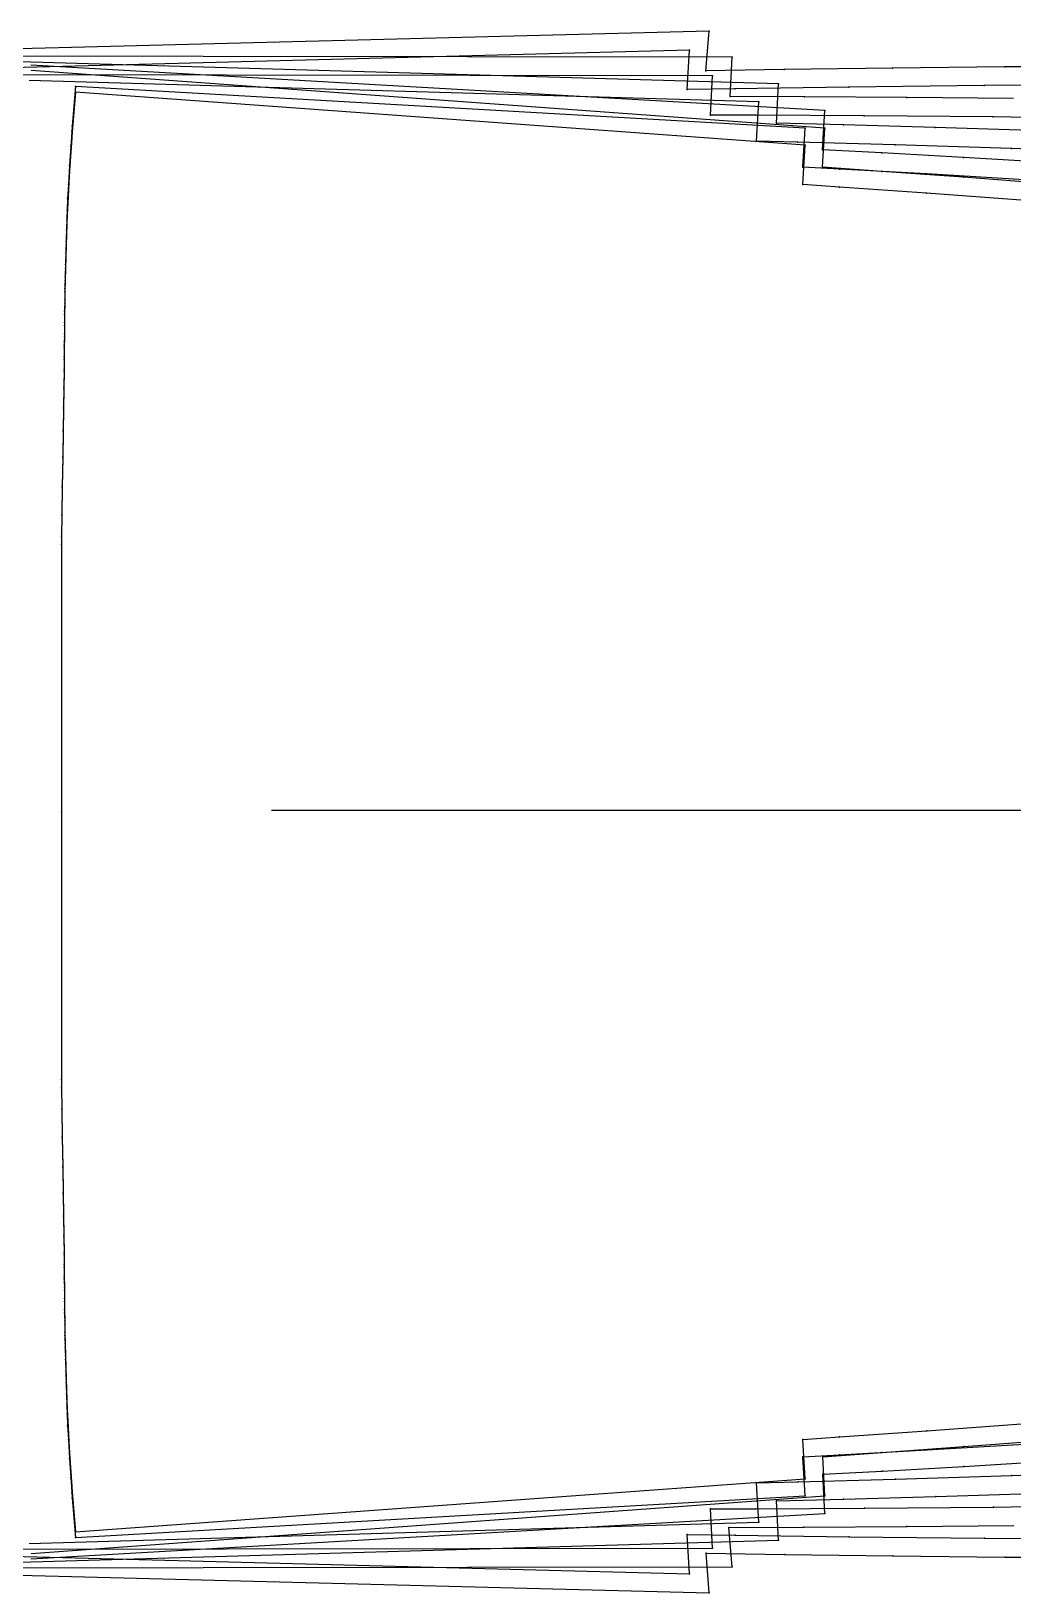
# Model space of a CAD drawing. Extents: x 50 to 2594, y 47 to 2136.
# Drawn here: x 898 to 1322, y 716 to 1390 of the extents above; entities that cross this region are included whole.
import ezdxf

# ---------------------------------------------------------------- set-up
doc = ezdxf.new("R2010")
doc.units = 0

# ---------------------------------------------------------------- blocks, each defined once
blk = doc.blocks.new('837.DELANTERO_XS')
at = {"layer": '1'}
for points in [[(897.848, 732.82), (1240.624, 757.787), (1239.747, 774.714), (1265.412, 776.508), (1300.687, 779.048), (1337.321, 781.821)], [(1337.238, 1324.547), (1300.559, 1327.327), (1265.321, 1329.863), (1239.715, 1331.65), (1240.624, 1348.574), (897.848, 1373.541)]]:
    blk.add_lwpolyline(points, dxfattribs=at)
at = {"layer": '14'}
for points in [[(910.99, 1053.181), (910.989, 937.593), (911.04, 934.031), (911.174, 924.977), (911.354, 912.878), (911.549, 900.18), (911.729, 888.889), (911.887, 879.124), (912.021, 870.568), (912.128, 862.904), (912.19, 857.703), (912.241, 852.723), (912.286, 847.878), (912.331, 843.082), (912.38, 838.296), (912.439, 833.457), (912.513, 828.547), (912.608, 823.548), (912.728, 818.432), (912.865, 813.34), (913.011, 808.402), (913.157, 803.751), (913.299, 799.449), (913.467, 795.085), (913.696, 790.185), (914.021, 784.277), (914.517, 776.212), (915.042, 768.129), (915.459, 761.903), (915.628, 759.411), (917.109, 742.244), (1232.189, 765.194), (1231.221, 782.147), (1247.044, 783.241), (1284.686, 785.909), (1329.401, 789.233)], [(1329.236, 1317.144), (1284.539, 1320.468), (1246.989, 1323.126), (1231.221, 1324.213), (1232.189, 1341.167), (917.109, 1364.116), (915.628, 1346.949), (915.459, 1344.457), (915.042, 1338.231), (914.517, 1330.148), (914.021, 1322.084), (913.696, 1316.175), (913.467, 1311.275), (913.299, 1306.912), (913.157, 1302.61), (913.011, 1297.959), (912.865, 1293.021), (912.728, 1287.929), (912.608, 1282.813), (912.513, 1277.814), (912.439, 1272.904), (912.38, 1268.065), (912.331, 1263.28), (912.286, 1258.484), (912.241, 1253.638), (912.19, 1248.658), (912.128, 1243.456), (912.021, 1235.791), (911.886, 1227.233), (911.728, 1217.466), (911.548, 1206.174), (911.354, 1193.479), (911.173, 1181.382), (911.04, 1172.33), (910.989, 1168.769), (910.99, 1053.181)]]:
    blk.add_lwpolyline(points, dxfattribs=at)
at = {"layer": '2'}
for p in [(917.109, 1364.116), (915.628, 1346.949), (1240.624, 1348.574), (1232.189, 1341.167), (1239.715, 1331.65), (1231.221, 1324.213), (910.989, 1168.769), (910.99, 1053.181), (910.989, 937.593), (1231.221, 782.147), (1239.747, 774.714), (1232.189, 765.194), (915.628, 759.411), (1240.624, 757.787), (917.109, 742.244)]:
    blk.add_point(p, dxfattribs=at)
at = {"layer": '3'}
for p in [(915.459, 1344.457), (915.042, 1338.231), (914.517, 1330.148), (1265.321, 1329.863), (914.021, 1322.084), (1246.989, 1323.126), (1300.559, 1327.327), (913.696, 1316.175), (1284.539, 1320.468), (913.467, 1311.275), (913.157, 1302.61), (913.299, 1306.912), (913.011, 1297.959), (912.865, 1293.021), (912.608, 1282.813), (912.728, 1287.929), (912.513, 1277.814), (912.439, 1272.904), (912.331, 1263.28), (912.38, 1268.065), (912.286, 1258.484), (912.19, 1248.658), (912.241, 1253.638), (912.128, 1243.456), (912.021, 1235.791), (911.886, 1227.233), (911.728, 1217.466), (911.548, 1206.174), (911.354, 1193.479), (911.173, 1181.382), (911.04, 1172.33), (911.04, 934.031), (911.174, 924.977), (911.354, 912.878), (911.549, 900.18), (911.729, 888.889), (911.887, 879.124), (912.021, 870.568), (912.128, 862.904), (912.19, 857.703), (912.241, 852.723), (912.286, 847.878), (912.331, 843.082), (912.38, 838.296), (912.439, 833.457), (912.513, 828.547), (912.608, 823.548), (912.728, 818.432), (912.865, 813.34), (913.011, 808.402), (913.157, 803.751), (913.299, 799.449), (913.467, 795.085), (913.696, 790.185), (914.021, 784.277), (1247.044, 783.241), (1284.686, 785.909), (914.517, 776.212), (1265.412, 776.508), (1300.687, 779.048), (915.042, 768.129), (915.459, 761.903)]:
    blk.add_point(p, dxfattribs=at)
at = {"layer": '4'}
for p in [(915.628, 1346.949, 5), (915.628, 759.411, 5)]:
    blk.add_point(p, dxfattribs=at)
at = {"layer": '7'}
blk.add_line((1001.713, 1054), (1666.057, 1054), dxfattribs=at)
blk = doc.blocks.new('837.DELANTERO_S')
at = {"layer": '1'}
for points in [[(897.821, 730.63), (1240.632, 750.2), (1239.735, 767.125), (1265.397, 768.518), (1300.668, 770.508), (1337.302, 772.709)], [(1337.142, 1333.67), (1300.494, 1335.874), (1265.289, 1337.855), (1239.707, 1339.239), (1240.632, 1356.162), (897.821, 1375.73)]]:
    blk.add_lwpolyline(points, dxfattribs=at)
at = {"layer": '14'}
for points in [[(910.99, 1053.181), (910.989, 937.593), (911.04, 933.981), (911.172, 924.8), (911.35, 912.531), (911.543, 899.655), (911.722, 888.206), (911.878, 878.304), (912.011, 869.628), (912.117, 861.857), (912.177, 856.583), (912.227, 851.532), (912.272, 846.619), (912.316, 841.756), (912.364, 836.903), (912.421, 831.996), (912.495, 827.017), (912.589, 821.948), (912.709, 816.76), (912.846, 811.597), (912.993, 806.59), (913.139, 801.874), (913.281, 797.512), (913.45, 793.086), (913.68, 788.118), (914.008, 782.126), (914.507, 773.948), (915.037, 765.751), (915.457, 759.438), (915.628, 756.911), (917.109, 739.744), (1232.189, 757.731), (1231.221, 774.684), (1247.041, 775.53), (1284.676, 777.61), (1329.386, 780.234)], [(1329.221, 1326.145), (1284.529, 1328.768), (1246.986, 1330.837), (1231.221, 1331.676), (1232.189, 1348.63), (917.109, 1366.616), (915.628, 1349.449), (915.457, 1346.922), (915.037, 1340.609), (914.507, 1332.412), (914.008, 1324.234), (913.68, 1318.243), (913.45, 1313.274), (913.281, 1308.849), (913.139, 1304.487), (912.993, 1299.771), (912.846, 1294.764), (912.709, 1289.6), (912.589, 1284.412), (912.495, 1279.343), (912.421, 1274.364), (912.364, 1269.458), (912.316, 1264.605), (912.272, 1259.742), (912.227, 1254.829), (912.177, 1249.778), (912.117, 1244.504), (912.011, 1236.731), (911.878, 1228.053), (911.721, 1218.149), (911.542, 1206.699), (911.35, 1193.825), (911.171, 1181.559), (911.04, 1172.38), (910.989, 1168.769), (910.99, 1053.181)]]:
    blk.add_lwpolyline(points, dxfattribs=at)
at = {"layer": '2'}
for p in [(917.109, 1366.616), (1240.632, 1356.162), (915.628, 1349.449), (1232.189, 1348.63), (1239.707, 1339.239), (1231.221, 1331.676), (910.989, 1168.769), (910.99, 1053.181), (910.989, 937.593), (1231.221, 774.684), (1239.735, 767.125), (915.628, 756.911), (1232.189, 757.731), (1240.632, 750.2), (917.109, 739.744)]:
    blk.add_point(p, dxfattribs=at)
at = {"layer": '3'}
for p in [(915.457, 1346.922), (915.037, 1340.609), (1265.289, 1337.855), (1300.494, 1335.874), (914.507, 1332.412), (1246.986, 1330.837), (914.008, 1324.234), (1284.529, 1328.768), (913.68, 1318.243), (913.281, 1308.849), (913.45, 1313.274), (913.139, 1304.487), (912.993, 1299.771), (912.709, 1289.6), (912.846, 1294.764), (912.589, 1284.412), (912.495, 1279.343), (912.364, 1269.458), (912.421, 1274.364), (912.316, 1264.605), (912.227, 1254.829), (912.272, 1259.742), (912.177, 1249.778), (912.117, 1244.504), (912.011, 1236.731), (911.878, 1228.053), (911.721, 1218.149), (911.542, 1206.699), (911.35, 1193.825), (911.171, 1181.559), (911.04, 1172.38), (911.04, 933.981), (911.172, 924.8), (911.35, 912.531), (911.543, 899.655), (911.722, 888.206), (911.878, 878.304), (912.011, 869.628), (912.117, 861.857), (912.177, 856.583), (912.227, 851.532), (912.272, 846.619), (912.316, 841.756), (912.364, 836.903), (912.421, 831.996), (912.495, 827.017), (912.589, 821.948), (912.709, 816.76), (912.846, 811.597), (912.993, 806.59), (913.139, 801.874), (913.281, 797.512), (913.45, 793.086), (913.68, 788.118), (914.008, 782.126), (1284.676, 777.61), (914.507, 773.948), (1247.041, 775.53), (1300.668, 770.508), (915.037, 765.751), (1265.397, 768.518), (915.457, 759.438)]:
    blk.add_point(p, dxfattribs=at)
at = {"layer": '4'}
for p in [(915.628, 1349.449, 5), (915.628, 756.911, 5)]:
    blk.add_point(p, dxfattribs=at)
at = {"layer": '7'}
blk.add_line((1001.713, 1054), (1666.057, 1054), dxfattribs=at)
blk = doc.blocks.new('837.DELANTERO_M')
at = {"layer": '1'}
for points in [[(877.774, 728.675), (1220.644, 738.696), (1219.798, 755.621), (1248.762, 756.392), (1288.576, 757.535), (1329.931, 758.874)], [(1329.695, 1347.519), (1288.378, 1348.853), (1248.692, 1349.982), (1219.856, 1350.74), (1220.644, 1367.665), (877.774, 1377.685)]]:
    blk.add_lwpolyline(points, dxfattribs=at)
at = {"layer": '14'}
for points in [[(897.109, 737.244), (1212.189, 746.453), (1211.221, 763.406), (1228.987, 763.864), (1271.254, 765.029), (1321.471, 766.585), (1363.091, 768.218)], [(1363.148, 1338.151), (1321.327, 1339.798), (1271.111, 1341.35), (1228.932, 1342.503), (1211.221, 1342.954), (1212.189, 1359.908), (897.109, 1369.116)]]:
    blk.add_lwpolyline(points, dxfattribs=at)
at = {"layer": '2'}
for p in [(1220.644, 1367.665), (1212.189, 1359.908), (1219.856, 1350.74), (1211.221, 1342.954), (1211.221, 763.406), (1219.798, 755.621), (1212.189, 746.453), (1220.644, 738.696)]:
    blk.add_point(p, dxfattribs=at)
at = {"layer": '3'}
for p in [(1248.692, 1349.982), (1228.932, 1342.503), (1288.378, 1348.853), (1271.111, 1341.35), (1321.327, 1339.798), (1228.987, 763.864), (1271.254, 765.029), (1321.471, 766.585), (1248.762, 756.392), (1288.576, 757.535)]:
    blk.add_point(p, dxfattribs=at)
at = {"layer": '7'}
blk.add_line((1033.25, 1054), (1886.75, 1054), dxfattribs=at)
blk = doc.blocks.new('837.DELANTERO_L')
at = {"layer": '1'}
for points in [[(857.728, 726.717), (1200.658, 727.186), (1199.213, 744.153), (1231.588, 744.294), (1276.091, 744.581), (1322.321, 745.049)], [(1322.177, 1361.352), (1276.116, 1361.811), (1231.877, 1362.082), (1199.734, 1362.209), (1200.658, 1379.175), (857.728, 1379.643)]]:
    blk.add_lwpolyline(points, dxfattribs=at)
at = {"layer": '14'}
for points in [[(877.109, 734.744), (1192.189, 735.175), (1191.221, 752.128), (1210.933, 752.198), (1257.832, 752.448), (1313.557, 752.936), (1359.749, 753.72)], [(1359.862, 1352.656), (1313.432, 1353.45), (1257.692, 1353.931), (1210.877, 1354.169), (1191.221, 1354.232), (1192.189, 1371.186), (877.109, 1371.616)]]:
    blk.add_lwpolyline(points, dxfattribs=at)
at = {"layer": '2'}
for p in [(1200.658, 1379.175), (1192.189, 1371.186), (1199.734, 1362.209), (1191.221, 1354.232), (1191.221, 752.128), (1199.213, 744.153), (1192.189, 735.175), (1200.658, 727.186)]:
    blk.add_point(p, dxfattribs=at)
at = {"layer": '3'}
for p in [(1231.877, 1362.082), (1276.116, 1361.811), (1210.877, 1354.169), (1257.692, 1353.931), (1313.432, 1353.45), (1210.933, 752.198), (1257.832, 752.448), (1313.557, 752.936), (1231.588, 744.294), (1276.091, 744.581)]:
    blk.add_point(p, dxfattribs=at)
at = {"layer": '7'}
blk.add_line((1033.25, 1054), (1886.75, 1054), dxfattribs=at)
blk = doc.blocks.new('837.DELANTERO_XL')
at = {"layer": '1'}
for points in [[(847.682, 724.74), (1190.671, 715.929), (1189.479, 732.967), (1223.416, 732.45), (1270.068, 731.835), (1318.534, 731.375), (1357.91, 731.32)], [(1358.125, 1375.064), (1318.43, 1375.015), (1269.821, 1374.549), (1223.138, 1373.922), (1189.221, 1373.393), (1190.671, 1390.432), (847.682, 1381.62)]]:
    blk.add_lwpolyline(points, dxfattribs=at)
at = {"layer": '14'}
for points in [[(867.109, 732.244), (1182.189, 724.149), (1181.221, 741.102), (1201.904, 740.773), (1251.112, 740.075), (1309.587, 739.445), (1358.066, 739.323)], [(1358.207, 1367.064), (1309.472, 1366.945), (1250.975, 1366.306), (1201.848, 1365.594), (1181.221, 1365.258), (1182.189, 1382.212), (867.109, 1374.116)]]:
    blk.add_lwpolyline(points, dxfattribs=at)
at = {"layer": '2'}
for p in [(1190.671, 1390.432), (1182.189, 1382.212), (1189.221, 1373.393), (1181.221, 1365.258), (1181.221, 741.102), (1189.479, 732.967), (1182.189, 724.149), (1190.671, 715.929)]:
    blk.add_point(p, dxfattribs=at)
at = {"layer": '3'}
for p in [(1223.138, 1373.922), (1269.821, 1374.549), (1318.43, 1375.015), (1201.848, 1365.594), (1250.975, 1366.306), (1309.472, 1366.945), (1201.904, 740.773), (1251.112, 740.075), (1309.587, 739.445), (1223.416, 732.45), (1270.068, 731.835), (1318.534, 731.375)]:
    blk.add_point(p, dxfattribs=at)
at = {"layer": '7'}
blk.add_line((1033.25, 1054), (1886.75, 1054), dxfattribs=at)

msp = doc.modelspace()

# ---------------------------------------------------------------- block references
at = {"layer": '1'}
for name in ['837.DELANTERO_XL', '837.DELANTERO_L', '837.DELANTERO_M', '837.DELANTERO_S', '837.DELANTERO_XS']:
    msp.add_blockref(name, (0, 0), dxfattribs=at)

doc.saveas('drawing.dxf')
